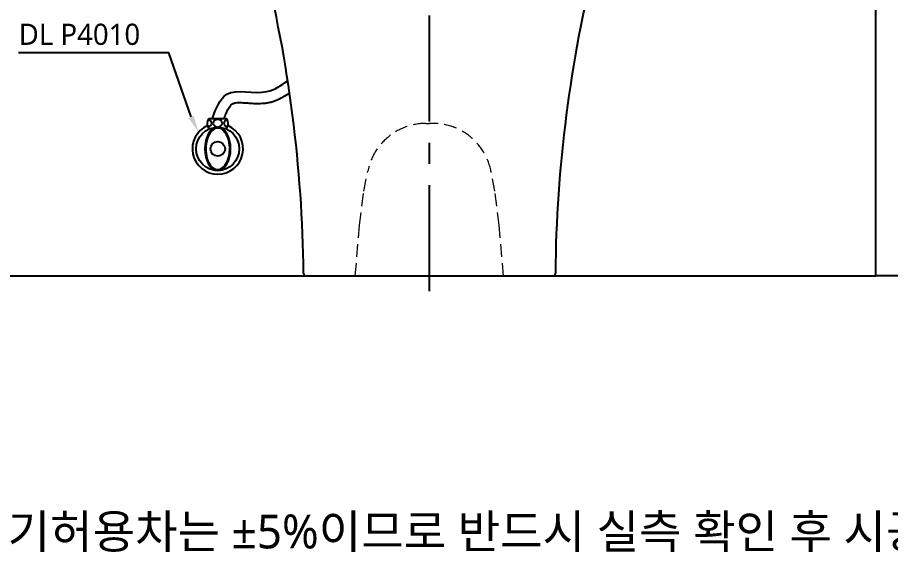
# Model space of a CAD drawing. Extents: x 5956 to 12061, y 2783 to 5292.
# Drawn here: x 7088 to 8120, y 2783 to 3417 of the extents above; entities that cross this region are included whole.
import ezdxf

# ---------------------------------------------------------------- set-up
doc = ezdxf.new("R2010")
doc.units = 0
doc.header["$LTSCALE"] = 20
doc.header["$MEASUREMENT"] = 0
doc.linetypes.add('CENTER', pattern=[2, 1.25, -0.25, 0.25, -0.25])
doc.linetypes.add('HIDDEN', pattern=[0.375, 0.25, -0.125])
doc.layers.get('0').update_dxf_attribs({"linetype": 'CONTINUOUS'})
for name, color, linetype in [('2', 2, 'CONTINUOUS'), ('3', 3, 'CONTINUOUS'), ('4', 4, 'CONTINUOUS'), ('6', 6, 'CONTINUOUS')]:
    doc.layers.add(name, color=color, linetype=linetype)
doc.styles.add('GHS', font='romans', dxfattribs={"bigfont": 'ghs'})
doc.styles.add('ROMANS', font='NanumGothic.ttf', dxfattribs={"height": 10.144927})

msp = doc.modelspace()

# ---------------------------------------------------------------- linework, layer by layer
at = {"color": 1, "linetype": 'CENTER', "ltscale": 5}
msp.add_line((7574.8, 3094), (7574.8, 3726.3), dxfattribs=at)
at = {"color": 7}
msp.add_line((7429.1, 3111.8), (7720.5, 3111.8), dxfattribs=at)
for centre, radius, start, end in [((5830.3, 3098.5), 1595.9, 0.584, 14.0382), ((9319.4, 3098.5), 1595.9, 165.9618, 179.416), ((7429.1, 3114.8), 3, 180.584, 270), ((7720.5, 3114.8), 3, 270, 359.416)]:
    msp.add_arc(centre, radius, start, end, dxfattribs=at)
at = {"color": 4}
msp.add_spline([(7318.5, 3297.8), (7335.5, 3326.2), (7382.9, 3329.3), (7407.5, 3342.2)], degree=3, dxfattribs=at)
msp.add_open_spline([(7332.4, 3297.8), (7332.6, 3298.4), (7332.8, 3299), (7333.9, 3301.8), (7334.8, 3303.8), (7336.4, 3307.4), (7337.3, 3309.1), (7338.7, 3311.4), (7339.3, 3312.2), (7340.4, 3313.5), (7340.9, 3314), (7341.4, 3314.5), (7341.6, 3314.7), (7341.9, 3314.8), (7341.9, 3314.9), (7342.1, 3315), (7342.2, 3315), (7342.4, 3315.1), (7342.5, 3315.2), (7342.7, 3315.3), (7343, 3315.4), (7343.7, 3315.7), (7344.3, 3315.8), (7345.8, 3316.1), (7346.7, 3316.2), (7348.6, 3316.4), (7349.7, 3316.4), (7352.1, 3316.4), (7353.4, 3316.3), (7356.9, 3316.2), (7359.2, 3316), (7364, 3315.7), (7366.6, 3315.5), (7371.9, 3315.3), (7374.7, 3315.3), (7378.8, 3315.6), (7380, 3315.7), (7382.6, 3316), (7384, 3316.2), (7386.1, 3316.7), (7386.9, 3316.9), (7388.4, 3317.2), (7389.1, 3317.4), (7391.3, 3318.1), (7392.6, 3318.6), (7396.7, 3320.2), (7399.2, 3321.5), (7403.9, 3324.1), (7406.2, 3325.5), (7408.7, 3327.2), (7409.2, 3327.5), (7409.6, 3327.9)], degree=3, knots=[4.364946, 4.364946, 4.364946, 4.364946, 6.197824, 6.197824, 12.871292, 12.871292, 19.544759, 19.544759, 24.445281, 24.445281, 29.345803, 29.345803, 31.370285, 31.370285, 32.767195, 32.767195, 33.954343, 33.954343, 35.141491, 35.141491, 37.515786, 37.515786, 41.785768, 41.785768, 46.05575, 46.05575, 50.325732, 50.325732, 54.595714, 54.595714, 61.26653, 61.26653, 67.937346, 67.937346, 74.608162, 74.608162, 77.450721, 77.450721, 80.478746, 80.478746, 82.158179, 82.158179, 83.837611, 83.837611, 87.196477, 87.196477, 93.946842, 93.946842, 100.697206, 100.697206, 102.198649, 102.198649, 102.198649, 102.198649], dxfattribs=at)
at = {"layer": '3', "color": 7, "linetype": 'HIDDEN', "lineweight": 0, "ltscale": 3}
for p, q in [((7570.7, 3291.8), (7574.8, 3291.8)), ((7578.9, 3291.8), (7574.8, 3291.8)), ((7497.3, 3211.8), (7502.1, 3235.5)), ((7652.3, 3211.8), (7647.6, 3235.5)), ((7492.3, 3171.8), (7497.3, 3211.8)), ((7657.3, 3171.8), (7652.3, 3211.8)), ((7487.3, 3111.8), (7492.3, 3171.8)), ((7662.3, 3111.8), (7657.3, 3171.8))]:
    msp.add_line(p, q, dxfattribs=at)
at = {"layer": '3', "color": 7}
msp.add_lwpolyline([(6174.8, 5036.8), (6174.8, 5292.2), (8810, 5292.2), (8810, 3111.8), (8102.3, 3111.8)], dxfattribs=at)
at = {"layer": '3', "extrusion": (0, 0, -1)}
msp.add_lwpolyline([(-7293.3, 3299.4), (-7267, 3375.1), (-7089.3, 3375.1)], dxfattribs=at)
at = {"layer": '3', "color": 7, "linetype": 'HIDDEN', "lineweight": 0, "ltscale": 3}
for centre, start, end in [((7570.7, 3221.8), 90, 168.6901), ((7578.9, 3221.8), 11.3099, 90)]:
    msp.add_arc(centre, 70, start, end, dxfattribs=at)
at = {"layer": '3', "extrusion": (0, 0, -1)}
msp.add_solid([(-7290.4, 3297.9), (-7302.3, 3281.5), (-7296.3, 3300.9)], dxfattribs=at)
at = {"layer": '4'}
for p, q in [((7314.3, 3297.8), (7318.5, 3297.8)), ((7318.5, 3297.8), (7335.3, 3297.8)), ((7314.3, 3285), (7314.3, 3285.8)), ((7314.3, 3285.8), (7316.2, 3285.8)), ((7315.6, 3285.5), (7315.6, 3285.8)), ((7333.4, 3285.8), (7335.3, 3285.8)), ((7334.1, 3285.5), (7334.1, 3285.8)), ((7335.3, 3285), (7335.3, 3285.8))]:
    msp.add_line(p, q, dxfattribs=at)
for radius in [25.5, 8.62]:
    msp.add_circle((7324.8, 3261.8), radius, dxfattribs=at)
for centre, radius, start, end in [((7322.3, 3291.8), 10, 143.1301, 216.8699), ((7327.3, 3291.8), 10, 323.1301, 36.8699), ((7324.8, 3261.8), 30, 113.9173, 66.0827)]:
    msp.add_arc(centre, radius, start, end, dxfattribs=at)
at = {"layer": '4', "extrusion": (0, 0, -1)}
for centre, start_param, end_param in [((7312.1, 3292), 1.824119, 4.49897), ((7337.6, 3292), 4.942097, 7.58465)]:
    msp.add_ellipse(centre, major_axis=(-5.23, 0), ratio=0.866391, start_param=start_param, end_param=end_param, dxfattribs=at)
for centre, major_axis, ratio in [((7324.8, 3292), (-5.23, 0), 0.866391), ((7324.8, 3261.8), (0, 25.5), 0.596529)]:
    msp.add_ellipse(centre, major_axis=major_axis, ratio=ratio, dxfattribs=at)
at = {"layer": '4'}
msp.add_open_spline([(7324.8, 3286.3), (7326.9, 3286.3), (7329, 3285.5), (7332.9, 3282.2), (7334.7, 3279.8), (7337.4, 3273.7), (7338.3, 3270.2), (7339.2, 3262.6), (7339.1, 3258.7), (7337.9, 3251.4), (7336.7, 3247.9), (7333.7, 3242.4), (7331.8, 3240.2), (7327.8, 3237.6), (7325.7, 3237), (7321.6, 3237.7), (7319.5, 3238.8), (7315.7, 3242.6), (7314.1, 3245.3), (7311.7, 3251.7), (7310.9, 3255.4), (7310.5, 3263.1), (7310.8, 3267), (7312.4, 3274.1), (7313.7, 3277.3), (7316.9, 3282.4), (7318.9, 3284.3), (7322.2, 3286), (7323.5, 3286.3), (7324.8, 3286.3)], degree=3, knots=[0, 0, 0, 0, 0.46111, 0.46111, 0.922219, 0.922219, 1.383329, 1.383329, 1.844439, 1.844439, 2.305549, 2.305549, 2.766658, 2.766658, 3.227768, 3.227768, 3.688878, 3.688878, 4.149988, 4.149988, 4.611097, 4.611097, 5.072207, 5.072207, 5.533317, 5.533317, 5.994427, 5.994427, 6.283185, 6.283185, 6.283185, 6.283185], dxfattribs=at)
at = {"layer": '6'}
msp.add_lwpolyline([(7174.8, 5036.8), (6174.8, 5036.8), (6174.8, 3111.8), (8102.3, 3111.8), (8102.3, 4136.8)], dxfattribs=at)

# ---------------------------------------------------------------- texts
at = {"layer": '2', "insert": (7089.7, 3396.8), "char_height": 25, "attachment_point": 4, "style": 'ROMANS'}
msp.add_mtext('DL P4010', dxfattribs=at)
at = {"layer": '3', "color": 1, "insert": (6173.5, 2830.3), "char_height": 40, "attachment_point": 1, "style": 'GHS'}
msp.add_mtext_dynamic_manual_height_columns('{\\fNanumGothic|b0|i0|c129|p50;※주의: 비데 개폐높이 포함, 설치부위 도기허용차는 ±5%이므로 반드시 실측 확인 후 시공하십시오.}', width=2648.262, gutter_width=13.5, heights=[0], dxfattribs=at)

doc.saveas('drawing.dxf')
